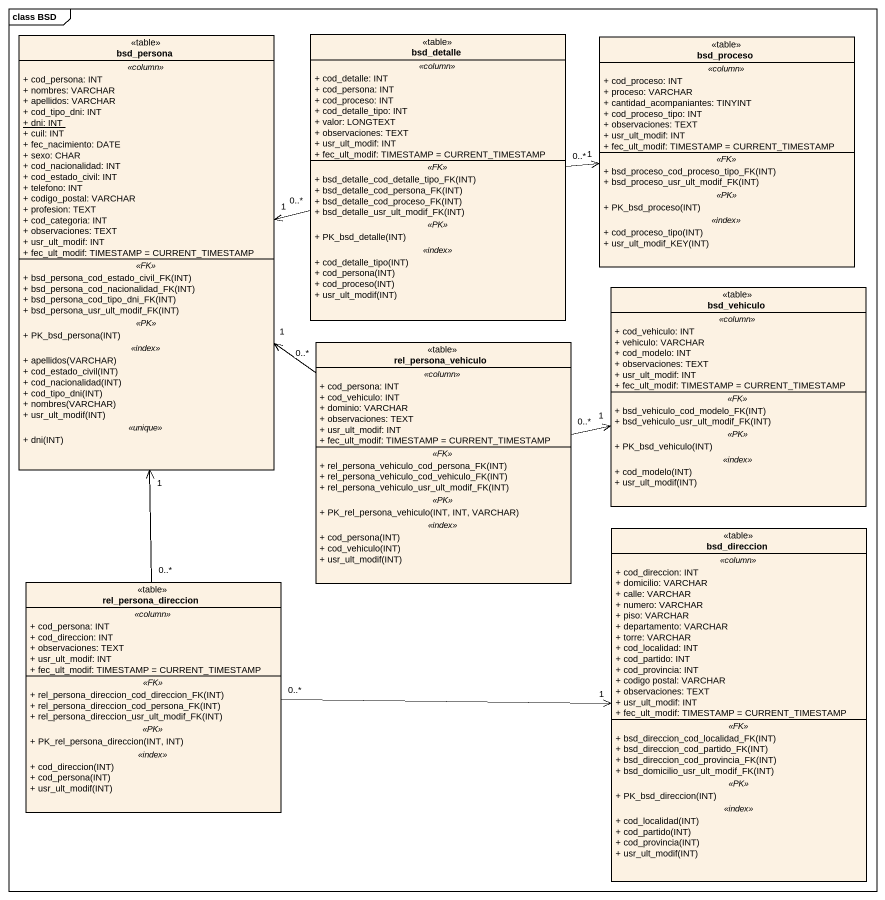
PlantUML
@startuml
mainframe class BSD
hide circle
hide empty members
skinparam classAttributeIconSize 0
class bsd_persona <<table>> {
  .. <<column>> ..
  + cod_persona: INT
  + nombres: VARCHAR
  + apellidos: VARCHAR
  + cod_tipo_dni: INT
  {static} + dni: INT
  + cuil: INT
  + fec_nacimiento: DATE
  + sexo: CHAR
  + cod_nacionalidad: INT
  + cod_estado_civil: INT
  + telefono: INT
  + codigo_postal: VARCHAR
  + profesion: TEXT
  + cod_categoria: INT
  + observaciones: TEXT
  + usr_ult_modif: INT
  + fec_ult_modif: TIMESTAMP = CURRENT_TIMESTAMP
  .. <<FK>> ..
  + bsd_persona_cod_estado_civil_FK(INT)
  + bsd_persona_cod_nacionalidad_FK(INT)
  + bsd_persona_cod_tipo_dni_FK(INT)
  + bsd_persona_usr_ult_modif_FK(INT)
  .. <<PK>> ..
  + PK_bsd_persona(INT)
  .. <<index>> ..
  + apellidos(VARCHAR)
  + cod_estado_civil(INT)
  + cod_nacionalidad(INT)
  + cod_tipo_dni(INT)
  + nombres(VARCHAR)
  + usr_ult_modif(INT)
  .. <<unique>> ..
  + dni(INT)
}
class bsd_detalle <<table>> {
  .. <<column>> ..
  + cod_detalle: INT
  + cod_persona: INT
  + cod_proceso: INT
  + cod_detalle_tipo: INT
  + valor: LONGTEXT
  + observaciones: TEXT
  + usr_ult_modif: INT
  + fec_ult_modif: TIMESTAMP = CURRENT_TIMESTAMP
  .. <<FK>> ..
  + bsd_detalle_cod_detalle_tipo_FK(INT)
  + bsd_detalle_cod_persona_FK(INT)
  + bsd_detalle_cod_proceso_FK(INT)
  + bsd_detalle_usr_ult_modif_FK(INT)
  .. <<PK>> ..
  + PK_bsd_detalle(INT)
  .. <<index>> ..
  + cod_detalle_tipo(INT)
  + cod_persona(INT)
  + cod_proceso(INT)
  + usr_ult_modif(INT)
}
class bsd_proceso <<table>> {
  .. <<column>> ..
  + cod_proceso: INT
  + proceso: VARCHAR
  + cantidad_acompaniantes: TINYINT
  + cod_proceso_tipo: INT
  + observaciones: TEXT
  + usr_ult_modif: INT
  + fec_ult_modif: TIMESTAMP = CURRENT_TIMESTAMP
  .. <<FK>> ..
  + bsd_proceso_cod_proceso_tipo_FK(INT)
  + bsd_proceso_usr_ult_modif_FK(INT)
  .. <<PK>> ..
  + PK_bsd_proceso(INT)
  .. <<index>> ..
  + cod_proceso_tipo(INT)
  + usr_ult_modif_KEY(INT)
}
class bsd_vehiculo <<table>> {
  .. <<column>> ..
  + cod_vehiculo: INT
  + vehiculo: VARCHAR
  + cod_modelo: INT
  + observaciones: TEXT
  + usr_ult_modif: INT
  + fec_ult_modif: TIMESTAMP = CURRENT_TIMESTAMP
  .. <<FK>> ..
  + bsd_vehiculo_cod_modelo_FK(INT)
  + bsd_vehiculo_usr_ult_modif_FK(INT)
  .. <<PK>> ..
  + PK_bsd_vehiculo(INT)
  .. <<index>> ..
  + cod_modelo(INT)
  + usr_ult_modif(INT)
}
class rel_persona_vehiculo <<table>> {
  .. <<column>> ..
  + cod_persona: INT
  + cod_vehiculo: INT
  + dominio: VARCHAR
  + observaciones: TEXT
  + usr_ult_modif: INT
  + fec_ult_modif: TIMESTAMP = CURRENT_TIMESTAMP
  .. <<FK>> ..
  + rel_persona_vehiculo_cod_persona_FK(INT)
  + rel_persona_vehiculo_cod_vehiculo_FK(INT)
  + rel_persona_vehiculo_usr_ult_modif_FK(INT)
  .. <<PK>> ..
  + PK_rel_persona_vehiculo(INT, INT, VARCHAR)
  .. <<index>> ..
  + cod_persona(INT)
  + cod_vehiculo(INT)
  + usr_ult_modif(INT)
}
class bsd_direccion <<table>> {
  .. <<column>> ..
  + cod_direccion: INT
  + domicilio: VARCHAR
  + calle: VARCHAR
  + numero: VARCHAR
  + piso: VARCHAR
  + departamento: VARCHAR
  + torre: VARCHAR
  + cod_localidad: INT
  + cod_partido: INT
  + cod_provincia: INT
  + codigo postal: VARCHAR
  + observaciones: TEXT
  + usr_ult_modif: INT
  + fec_ult_modif: TIMESTAMP = CURRENT_TIMESTAMP
  .. <<FK>> ..
  + bsd_direccion_cod_localidad_FK(INT)
  + bsd_direccion_cod_partido_FK(INT)
  + bsd_direccion_cod_provincia_FK(INT)
  + bsd_domicilio_usr_ult_modif_FK(INT)
  .. <<PK>> ..
  + PK_bsd_direccion(INT)
  .. <<index>> ..
  + cod_localidad(INT)
  + cod_partido(INT)
  + cod_provincia(INT)
  + usr_ult_modif(INT)
}
class rel_persona_direccion <<table>> {
  .. <<column>> ..
  + cod_persona: INT
  + cod_direccion: INT
  + observaciones: TEXT
  + usr_ult_modif: INT
  + fec_ult_modif: TIMESTAMP = CURRENT_TIMESTAMP
  .. <<FK>> ..
  + rel_persona_direccion_cod_direccion_FK(INT)
  + rel_persona_direccion_cod_persona_FK(INT)
  + rel_persona_direccion_usr_ult_modif_FK(INT)
  .. <<PK>> ..
  + PK_rel_persona_direccion(INT, INT)
  .. <<index>> ..
  + cod_direccion(INT)
  + cod_persona(INT)
  + usr_ult_modif(INT)
}
bsd_detalle "0..*" -left-> "1" bsd_persona
bsd_detalle "0..*" -right-> "1" bsd_proceso
rel_persona_vehiculo "0..*" -up-> "1" bsd_persona
rel_persona_vehiculo "0..*" -right-> "1" bsd_vehiculo
rel_persona_direccion "0..*" -up-> "1" bsd_persona
rel_persona_direccion "0..*" -right-> "1" bsd_direccion
@enduml
